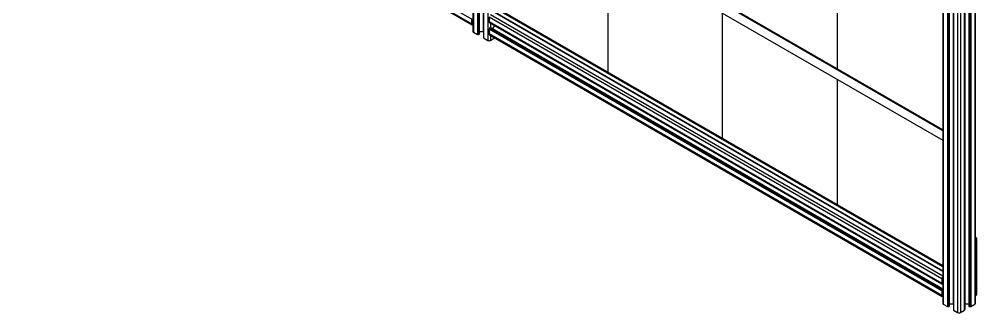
# Model space of a CAD drawing. Header units: millimetres. Extents: x 0 to 1189, y 0 to 841.
# Drawn here: x 845.4 to 963.5, y 136.4 to 172.6 of the extents above; entities that cross this region are included whole.
import ezdxf

# ---------------------------------------------------------------- set-up
doc = ezdxf.new("R2010")
doc.units = ezdxf.units.MM

msp = doc.modelspace()

# ---------------------------------------------------------------- linework, layer by layer
at = {"color": 7, "linetype": 'Continuous', "lineweight": 25}
for p, q in [((963.3165, 137.5924), (963.3165, 346.0955)), ((961.4755, 345.0144), (961.4755, 136.4699)), ((961.9776, 345.3042), (961.9776, 136.7597)), ((961.9834, 136.7679), (961.9834, 345.3076)), ((962.0046, 136.8454), (962.0046, 345.3198)), ((962.7412, 345.7451), (962.7412, 137.2006)), ((963.2433, 346.0349), (963.2433, 137.4904)), ((962.029, 343.3475), (962.029, 137.5405)), ((962.522, 343.5772), (962.522, 137.221)), ((959.281, 313.3974), (959.281, 137.5924)), ((960.0754, 312.9387), (960.0754, 137.221)), ((960.5685, 312.6541), (960.5685, 137.5405)), ((960.5928, 312.6401), (960.5928, 136.8454)), ((960.6141, 312.6278), (960.6141, 136.7679)), ((902.121, 310.8693), (902.121, 170.7427)), ((902.614, 311.1539), (902.614, 171.0622)), ((902.6384, 311.168), (902.6384, 170.3671)), ((902.6596, 311.1803), (902.6596, 170.2896)), ((901.3265, 310.4107), (901.3265, 171.1142)), ((845.3898, 204.8321), (901.223, 172.6003)), ((845.3898, 204.2523), (901.223, 172.0205)), ((845.4416, 204.1378), (901.2747, 171.9061)), ((959.281, 158.983), (904.0502, 190.8671)), ((904.0502, 190.7854), (959.281, 158.9014)), ((904.0502, 189.5606), (959.281, 157.6766)), ((946.2586, 181.966), (946.2586, 166.5007)), ((917.9743, 181.5224), (917.9743, 166.0571)), ((959.281, 142.2113), (904.0502, 174.0953)), ((904.0502, 174.0137), (959.281, 142.1296)), ((901.223, 172.0205), (901.223, 172.6003)), ((959.1774, 140.6055), (903.3443, 172.8373)), ((903.3443, 172.8373), (903.3443, 172.2575)), ((959.281, 141.5403), (904.0331, 173.4343)), ((959.281, 141.5648), (904.1109, 173.4138)), ((932.1164, 157.893), (932.1164, 173.3583)), ((959.1774, 140.0257), (903.3443, 172.2575)), ((959.1774, 139.1439), (903.3443, 171.3757)), ((903.3443, 171.3757), (903.3443, 170.7959)), ((903.3484, 172.2484), (959.1816, 140.0166)), ((903.3867, 171.4165), (903.3584, 171.4001)), ((959.1916, 139.1684), (903.3584, 171.4001)), ((959.2198, 139.1847), (903.3867, 171.4165)), ((903.4008, 172.2181), (903.4008, 172.2004)), ((959.234, 139.9686), (903.4008, 172.2004)), ((959.234, 139.2663), (903.4008, 171.4981)), ((903.4008, 171.4981), (903.4008, 171.441)), ((959.234, 139.2092), (903.4008, 171.441)), ((903.405, 172.1912), (959.2381, 139.9594)), ((903.4716, 171.5553), (903.415, 171.5226)), ((959.2481, 139.2908), (903.415, 171.5226)), ((959.281, 139.3372), (903.4716, 171.5553)), ((903.9948, 171.8225), (903.7483, 171.3955)), ((903.9948, 171.8507), (903.9948, 171.8225)), ((959.281, 139.9064), (903.9948, 171.8225)), ((901.3997, 171.0121), (901.9018, 170.7223)), ((901.9301, 170.7223), (901.9583, 170.7386)), ((901.9866, 170.7386), (902.0361, 170.71)), ((902.0644, 170.71), (902.121, 170.7427)), ((902.121, 171.0622), (902.614, 171.0622)), ((902.614, 171.0622), (902.6384, 171.0481)), ((902.6442, 170.359), (902.6596, 170.3501)), ((902.6654, 170.2814), (903.1675, 169.9916)), ((959.1774, 138.5641), (903.3443, 170.7959)), ((903.3961, 170.6814), (959.2292, 138.4497)), ((903.521, 169.9916), (904.0231, 170.2814)), ((904.029, 170.2896), (904.029, 170.3161)), ((946.2586, 165.1942), (946.2586, 149.7289)), ((963.4908, 145.5863), (963.3165, 145.6869)), ((963.3165, 145.4857), (963.4908, 145.5863)), ((963.4908, 138.6457), (963.4908, 145.5863)), ((959.1774, 140.6055), (959.1774, 140.0257)), ((959.1916, 140.0176), (959.2198, 140.0339)), ((959.234, 140.0257), (959.234, 139.9686)), ((959.2481, 139.9604), (959.281, 139.9794)), ((959.1774, 139.1439), (959.1774, 138.5641)), ((959.2198, 139.1847), (959.1916, 139.1684)), ((959.234, 139.2663), (959.234, 139.2092)), ((959.281, 139.3098), (959.2481, 139.2908)), ((963.3165, 138.5451), (963.4908, 138.6457)), ((959.3542, 137.4904), (959.8562, 137.2006)), ((959.8845, 137.2006), (959.9128, 137.2169)), ((959.9411, 137.2169), (959.9906, 137.1883)), ((960.0189, 137.1883), (960.0754, 137.221)), ((960.0754, 137.5405), (960.5685, 137.5405)), ((960.5685, 137.5405), (960.5928, 137.5264)), ((962.0046, 137.5264), (962.029, 137.5405)), ((962.029, 137.5405), (962.522, 137.5405)), ((962.522, 137.221), (962.5786, 137.1883)), ((962.6069, 137.1883), (962.6564, 137.2169)), ((962.6847, 137.2169), (962.713, 137.2006)), ((962.7412, 137.2006), (963.2433, 137.4904)), ((960.5987, 136.8373), (960.6141, 136.8284)), ((960.6199, 136.7597), (961.122, 136.4699)), ((961.4755, 136.4699), (961.9776, 136.7597)), ((961.9834, 136.8284), (961.9988, 136.8373))]:
    msp.add_line(p, q, dxfattribs=at)
at = {"color": 8, "linetype": 'Continuous', "lineweight": 25}
for p, q in [((961.9988, 345.3165), (961.9988, 136.8373)), ((962.6564, 345.6961), (962.6564, 137.2169)), ((962.6847, 345.7124), (962.6847, 137.2169)), ((962.713, 345.7288), (962.713, 137.2006)), ((962.5786, 343.6098), (962.5786, 137.1883)), ((962.6069, 343.6262), (962.6069, 137.1883)), ((959.3542, 313.3551), (959.3542, 137.4904)), ((959.8562, 313.0653), (959.8562, 137.2006)), ((959.8845, 313.049), (959.8845, 137.2006)), ((959.9128, 313.0326), (959.9128, 137.2169)), ((959.9411, 313.0163), (959.9411, 137.2169)), ((959.9906, 312.9877), (959.9906, 137.1883)), ((960.0189, 312.9714), (960.0189, 137.1883)), ((960.5987, 312.6367), (960.5987, 136.8373)), ((960.6199, 312.6244), (960.6199, 136.7597)), ((961.122, 312.3346), (961.122, 136.4699)), ((901.9018, 310.7428), (901.9018, 170.7223)), ((901.9301, 310.7591), (901.9301, 170.7223)), ((901.9583, 310.7754), (901.9583, 170.7386)), ((901.9866, 310.7918), (901.9866, 170.7386)), ((902.0361, 310.8203), (902.0361, 170.71)), ((902.0644, 310.8367), (902.0644, 170.71)), ((902.6442, 311.1714), (902.6442, 170.359)), ((902.6654, 311.1836), (902.6654, 170.2814)), ((903.1675, 311.4735), (903.1675, 169.9916)), ((901.3997, 310.4529), (901.3997, 171.0121)), ((959.281, 140.9539), (903.521, 173.1434)), ((959.281, 141.5336), (904.0231, 173.4333)), ((959.281, 141.5581), (904.1009, 173.4128)), ((903.521, 172.1242), (903.521, 171.5267)), ((903.521, 170.6093), (903.521, 169.9916)), ((904.0231, 170.3195), (904.0231, 170.2814)), ((959.234, 140.0257), (959.2198, 140.0339))]:
    msp.add_line(p, q, dxfattribs=at)
at = {"color": 7, "linetype": 'Continuous', "lineweight": 25}
for centre, radius, start, end in [((901.2537, 172.5989), 0.0307, 122.605478, 177.394522), ((901.3293, 172.0023), 0.1079, 170.286256, 268.5353), ((903.3538, 172.2563), 0.00959, 172.74417, 235.943649), ((903.375, 171.3743), 0.0307, 122.605478, 177.394522), ((903.3701, 171.4424), 0.0307, 302.605478, 357.394522), ((903.4104, 172.1991), 0.00959, 172.744172, 235.943648), ((903.4315, 171.4967), 0.0307, 122.605478, 177.394522), ((901.4516, 171.1266), 0.1257, 185.694799, 245.625342), ((901.9159, 170.7496), 0.0307, 242.609672, 297.390328), ((901.9725, 170.7113), 0.0307, 62.609672, 117.390328), ((902.0503, 170.7373), 0.0307, 242.609672, 297.390328), ((902.6484, 170.3681), 0.0101, 185.694799, 245.625342), ((902.6696, 170.2906), 0.0101, 185.694799, 245.625342), ((903.4632, 170.7808), 0.1199, 172.74417, 235.943649), ((904.0189, 170.2906), 0.0101, 294.374658, 354.305201), ((903.3443, 170.3328), 0.3843, 242.609672, 297.390328), ((959.5635, 140.5873), 0.3865, 136.969931, 177.302782), ((959.186, 140.0243), 0.00873, 170.785963, 309.203285), ((959.2254, 140.0271), 0.00873, 350.785963, 129.203285), ((959.2426, 139.9672), 0.00873, 170.785963, 309.203285), ((959.2837, 138.5459), 0.1079, 170.286256, 268.5353), ((959.2081, 139.1425), 0.0307, 122.605478, 177.394522), ((959.2033, 139.2106), 0.0307, 302.605478, 357.394522), ((959.2647, 139.2649), 0.0307, 122.605478, 177.394522), ((959.4061, 137.6049), 0.1257, 185.694799, 245.625342), ((959.8704, 137.2278), 0.0307, 242.609672, 297.390328), ((959.927, 137.1896), 0.0307, 62.609672, 117.390328), ((960.0047, 137.2156), 0.0307, 242.609672, 297.390328), ((962.5927, 137.2156), 0.0307, 242.609672, 297.390328), ((962.6705, 137.1896), 0.0307, 62.609672, 117.390328), ((962.7271, 137.2278), 0.0307, 242.609672, 297.390328), ((963.1914, 137.6049), 0.1257, 294.374658, 354.305201), ((960.6029, 136.8464), 0.0101, 185.694799, 245.625342), ((960.6241, 136.7689), 0.0101, 185.694799, 245.625342), ((961.2987, 136.811), 0.3843, 242.609672, 297.390328), ((961.9734, 136.7689), 0.0101, 294.374658, 354.305201), ((961.9946, 136.8464), 0.0101, 294.374658, 354.305201)]:
    msp.add_arc(centre, radius, start, end, dxfattribs=at)

doc.saveas('drawing.dxf')
